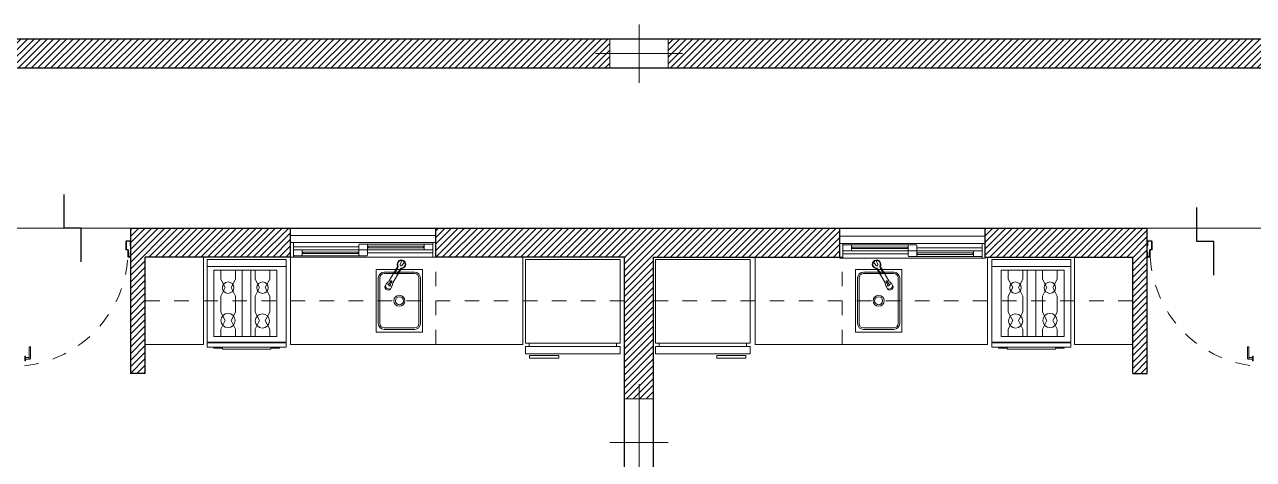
# Model space of a CAD drawing. Header units: millimetres. Extents: x 5985 to 6342, y 1020 to 1088.
# Drawn here: x 6205.26 to 6213.72, y 1074.64 to 1077.63 of the extents above; entities that cross this region are included whole.
import ezdxf

# ---------------------------------------------------------------- set-up
doc = ezdxf.new("R2010")
doc.units = ezdxf.units.MM
for name, pattern in [('CENTER', [50.8, 31.75, -6.35, 6.35, -6.35]), ('HIDDEN2', [4.7625, 3.175, -1.5875]), ('JIS_02_0.7', [1.35, 0.75, -0.6])]:
    doc.linetypes.add(name, pattern=pattern)
for name, color, linetype, lineweight in [('0.25', 251, 'Continuous', 25), ('02_CIVIL_EXIST', 18, 'Continuous', 30), ('07_CIVIL VISTAS MEDIA', 251, 'Continuous', 5), ('08_CIVIL VISTAS FINO', 143, 'Continuous', 9), ('09_CIVIL PROYECCIONES', 230, 'Continuous', 5), ('10_CIVIL EJES', 230, 'CENTER', 15), ('COLUMNAS_EJES', 252, 'Continuous', 9), ('MISC MUEBLES', 143, 'Continuous', 9), ('MUROS', 131, 'Continuous', 9), ('PILAR_HORMIGON', 2, 'Continuous', 20)]:
    doc.layers.add(name, color=color, linetype=linetype, lineweight=lineweight)
doc.layers.add('Paredes', color=250, linetype='Continuous')
pattern_1 = [(45, (-96.493777, -188.426323), (-0.0224506403, 0.0224506403), [])]

# ---------------------------------------------------------------- blocks, each defined once
blk = doc.blocks.new('Ejes de la columna')
at = {"layer": 'COLUMNAS_EJES'}
for p, q in [((0, -0.5), (0, 0.5)), ((-0.5, 0), (0.5, 0))]:
    blk.add_line(p, q, dxfattribs=at)
blk = doc.blocks.new('z')
at = {"layer": '0.25'}
for p, q in [((3164.3946, 594.0386), (3164.3946, 594.1136)), ((3164.3946, 594.1136), (3164.5446, 594.1136)), ((3164.2446, 594.0386), (3164.3946, 594.0386))]:
    blk.add_line(p, q, dxfattribs=at)
blk = doc.blocks.new('1.4')
at = {"layer": '07_CIVIL VISTAS MEDIA', "linetype": 'Continuous'}
for p, q in [((931.5096, -69.8063), (930.5096, -69.8063)), ((930.5896, -69.8813), (930.9796, -69.8813)), ((930.5896, -69.8913), (930.9796, -69.8913)), ((930.9796, -69.8913), (930.5896, -69.8913)), ((930.5946, -69.8913), (930.5946, -69.8813)), ((930.9746, -69.8913), (930.9746, -69.8813)), ((931.0396, -69.9213), (931.4296, -69.9213)), ((931.0396, -69.9313), (931.4296, -69.9313)), ((931.4296, -69.9313), (931.0396, -69.9313)), ((931.0446, -69.9313), (931.0446, -69.9213)), ((931.4246, -69.9313), (931.4246, -69.9213))]:
    blk.add_line(p, q, dxfattribs=at)
at = {"layer": '09_CIVIL PROYECCIONES', "linetype": 'Continuous'}
for p, q in [((930.5296, -69.8563), (930.5096, -69.8563)), ((930.5096, -69.8563), (930.5096, -69.9563)), ((930.5096, -69.9063), (930.5096, -69.8563)), ((931.4896, -69.8563), (930.5296, -69.8563)), ((930.5296, -69.9563), (930.5296, -69.8563)), ((930.5846, -69.8663), (930.5346, -69.8663)), ((930.9846, -69.8663), (930.5846, -69.8663)), ((930.5896, -69.8713), (930.5896, -69.9013)), ((930.5896, -69.8913), (930.5896, -69.8813)), ((930.5896, -69.8863), (930.5896, -69.8913)), ((930.9796, -69.8713), (930.9796, -69.9013)), ((930.9796, -69.8913), (930.9796, -69.8813)), ((930.9796, -69.8913), (930.9796, -69.8863)), ((931.0346, -69.8663), (930.9846, -69.8663)), ((931.0396, -69.8713), (931.0396, -69.9013)), ((931.0396, -69.8863), (931.4896, -69.8863)), ((931.4896, -69.8563), (931.5096, -69.8563)), ((931.4896, -69.8563), (931.4896, -69.9563)), ((931.5096, -69.8563), (931.5096, -69.9563)), ((931.5096, -69.8563), (931.5096, -69.9563)), ((930.5096, -69.9063), (930.5096, -69.9563)), ((930.5096, -69.9563), (931.5096, -69.9563)), ((930.5096, -69.9563), (931.5096, -69.9563)), ((930.5296, -69.9563), (930.5096, -69.9563)), ((930.9796, -69.9263), (930.5296, -69.9263)), ((930.5296, -69.9563), (931.4896, -69.9563)), ((930.5346, -69.9063), (930.5846, -69.9063)), ((930.5846, -69.9063), (930.9846, -69.9063)), ((930.9796, -69.9113), (930.9796, -69.9413)), ((930.9846, -69.9063), (931.0346, -69.9063)), ((930.9846, -69.9063), (931.0346, -69.9063)), ((931.0346, -69.9463), (930.9846, -69.9463)), ((931.0346, -69.9063), (931.4346, -69.9063)), ((931.4346, -69.9463), (931.0346, -69.9463)), ((931.0396, -69.9113), (931.0396, -69.9413)), ((931.0396, -69.9313), (931.0396, -69.9213)), ((931.0396, -69.9263), (931.0396, -69.9313)), ((931.4296, -69.9113), (931.4296, -69.9413)), ((931.4296, -69.9313), (931.4296, -69.9213)), ((931.4296, -69.9313), (931.4296, -69.9263)), ((931.4346, -69.9063), (931.4846, -69.9063)), ((931.4846, -69.9463), (931.4346, -69.9463)), ((931.4896, -69.9563), (931.5096, -69.9563))]:
    blk.add_line(p, q, dxfattribs=at)
for centre, start, end in [((930.5346, -69.8713), 90, 180), ((930.5846, -69.8713), 0, 90), ((930.9846, -69.8713), 90, 180), ((931.0346, -69.8713), 0, 90), ((930.5346, -69.9013), 180, 270), ((930.5846, -69.9013), 270, 0), ((930.9846, -69.9013), 180, 270), ((930.9846, -69.9113), 90, 180), ((930.9846, -69.9413), 180, 270), ((931.0346, -69.9013), 270, 0), ((931.0346, -69.9113), 0, 90), ((931.0346, -69.9413), 270, 0), ((931.4346, -69.9113), 90, 180), ((931.4346, -69.9413), 180, 270), ((931.4846, -69.9113), 0, 90), ((931.4846, -69.9413), 270, 0)]:
    blk.add_arc(centre, 0.005, start, end, dxfattribs=at)

msp = doc.modelspace()

# ---------------------------------------------------------------- hatches: boundary and pattern name
at = {"layer": '07_CIVIL VISTAS MEDIA'}
h = msp.add_hatch(dxfattribs=at)
h.set_pattern_fill('ANSI31', color=18, scale=0.01)
h.set_pattern_definition(pattern_1)
h.paths.add_polyline_path([(6218.3917, 1077.3347), (6218.1917, 1077.3347), (6218.1917, 1075.288), (6218.2093, 1075.288), (6218.2093, 1075.2021), (6218.1917, 1075.2021), (6218.1917, 1075.0599), (6218.3917, 1075.0599)])
h.paths.add_polyline_path([(6217.9917, 1077.5347), (6216.0917, 1077.5349), (6216.0917, 1077.3349), (6217.9917, 1077.3347)])
h.paths.add_polyline_path([(6215.6917, 1077.5347), (6209.6917, 1077.5348), (6209.6917, 1077.3348), (6215.6917, 1077.3347)])
h.paths.add_polyline_path([(6209.2917, 1077.5348), (6203.2917, 1077.5348), (6203.2917, 1077.3348), (6209.2917, 1077.3348)])
h.paths.add_polyline_path([(6202.8917, 1077.5348), (6196.8917, 1077.5349), (6196.8917, 1077.3349), (6202.8917, 1077.3348)])
h.paths.add_polyline_path([(6196.4917, 1077.5348), (6194.5917, 1077.5348), (6194.5917, 1077.3348), (6196.4917, 1077.3348)])
h.paths.add_polyline_path([(6194.3917, 1077.3348), (6194.1917, 1077.3348), (6194.1917, 1075.0599), (6194.3917, 1075.0599), (6194.3917, 1075.2023), (6194.374, 1075.2023), (6194.374, 1075.2882), (6194.3917, 1075.2882)])
h.paths.add_polyline_path([(6194.3917, 1074.4599), (6194.1917, 1074.4599), (6194.1917, 1072.185), (6194.3917, 1072.185)])
h = msp.add_hatch(dxfattribs=at)
h.set_pattern_fill('ANSI31', color=18, scale=0.01)
h.set_pattern_definition(pattern_1)
h.paths.add_polyline_path([(6194.4917, 1071.2847), (6194.3917, 1071.2847), (6194.3917, 1071.0847), (6194.4917, 1071.0847)])
h.paths.add_polyline_path([(6210.8755, 1076.0347), (6210.8755, 1076.2347), (6208.0921, 1076.2347), (6208.0921, 1076.0347), (6209.3917, 1076.0347), (6209.3917, 1075.0599), (6209.5917, 1075.0599), (6209.5917, 1076.0347)])
h.paths.add_polyline_path([(6212.8917, 1076.0347), (6212.8917, 1075.2347), (6212.9917, 1075.2347), (6212.9917, 1076.2347), (6211.8755, 1076.2347), (6211.8755, 1076.0347)])
h = msp.add_hatch(dxfattribs=at)
h.set_pattern_fill('ANSI31', color=18, scale=0.01)
h.set_pattern_definition([(45, (5258.260476, 1146.36072), (-0.0224506403, 0.0224506403), [])])
h.paths.add_polyline_path([(6207.0921, 1076.2347), (6205.9917, 1076.2347), (6205.9917, 1075.2347), (6206.0917, 1075.2347), (6206.0917, 1076.0347), (6207.0921, 1076.0347)])
h.paths.add_polyline_path([(6209.5917, 1074.4599), (6209.3917, 1074.4599), (6209.3917, 1072.185), (6209.5917, 1072.185)])
h.paths.add_polyline_path([(6213.4102, 1070.7347), (6212.9917, 1070.7347), (6212.9917, 1072.9774), (6212.9808, 1072.9774, -0.414214), (6212.976, 1072.9822), (6212.976, 1073.0538), (6212.9855, 1073.0538), (6212.9855, 1072.987), (6212.9917, 1072.987), (6212.9917, 1073.8347), (6212.8917, 1073.8347), (6212.8917, 1070.7347), (6211.8432, 1070.7347), (6211.8432, 1070.4347), (6213.4102, 1070.4347)])
h.paths.add_polyline_path([(6212.0032, 1070.5947), (6212.0032, 1070.6347), (6213.2502, 1070.6347), (6213.2502, 1070.5947)], flags=16)
h.paths.add_polyline_path([(6210.2432, 1070.7347), (6209.5917, 1070.7347), (6209.5917, 1071.085), (6209.3917, 1071.085), (6209.3917, 1070.7347), (6208.6762, 1070.7347), (6208.6762, 1070.4347), (6210.2432, 1070.4347)])
h.paths.add_polyline_path([(6210.0832, 1070.6347), (6210.0832, 1070.5947), (6208.8162, 1070.5947), (6208.8162, 1070.6347)], flags=16)
h.paths.add_polyline_path([(6205.1917, 1076.2347), (6204.9917, 1076.2347), (6204.9917, 1076.0347), (6205.0917, 1076.0347), (6205.0917, 1075.2347), (6205.1917, 1075.2347)])
h.paths.add_polyline_path([(6205.174, 1075.4187), (6205.1848, 1075.4187), (6205.1848, 1075.3381, -1), (6205.174, 1075.3381)], flags=16)
h.paths.add_polyline_path([(6203.9917, 1076.2347), (6201.6921, 1076.2347), (6201.6921, 1076.0347), (6202.9917, 1076.0347), (6202.9917, 1075.0599), (6203.1917, 1075.0599), (6203.1917, 1076.0347), (6203.9917, 1076.0347)])
h.paths.add_polyline_path([(6200.6921, 1076.2347), (6199.5917, 1076.2347), (6199.5917, 1075.2347), (6199.6917, 1075.2347), (6199.6917, 1076.0347), (6200.6921, 1076.0347)])
h.paths.add_polyline_path([(6198.7917, 1076.2347), (6198.5917, 1076.2347), (6198.5917, 1076.0347), (6198.6917, 1076.0347), (6198.6917, 1075.2347), (6198.7917, 1075.2347), (6198.7917, 1075.3328), (6198.7794, 1075.3328, -0.414214), (6198.774, 1075.3381), (6198.774, 1075.4187), (6198.7848, 1075.4187), (6198.7848, 1075.3435), (6198.7917, 1075.3435)])
h.paths.add_polyline_path([(6200.7422, 1070.7347), (6199.6917, 1070.7347), (6199.6917, 1073.8347), (6199.5917, 1073.8347), (6199.5917, 1072.987), (6199.5978, 1072.987), (6199.5978, 1073.0538), (6199.6074, 1073.0538), (6199.6074, 1072.9822, -0.414214), (6199.6026, 1072.9774), (6199.5917, 1072.9774), (6199.5917, 1070.7347), (6199.1752, 1070.7347), (6199.1752, 1070.4347), (6200.7422, 1070.4347)])
h.paths.add_polyline_path([(6200.5822, 1070.6347), (6200.5822, 1070.5947), (6199.3352, 1070.5947), (6199.3352, 1070.6347)], flags=16)

# ---------------------------------------------------------------- linework, layer by layer
for p, q in [((6208.0921, 1076.2347), (6207.0921, 1076.2347)), ((6211.8755, 1076.2347), (6210.8755, 1076.2347)), ((6206.4917, 1075.4347), (6206.4917, 1076.0347)), ((6207.0917, 1075.4347), (6207.0917, 1076.0347)), ((6208.6917, 1075.4347), (6208.6917, 1076.0347)), ((6210.2917, 1075.4347), (6210.2917, 1076.0347)), ((6211.8917, 1075.4347), (6211.8917, 1076.0347)), ((6212.4917, 1075.4347), (6212.4917, 1076.0347)), ((6206.4917, 1075.4347), (6206.0917, 1075.4347)), ((6208.6917, 1075.4347), (6207.0917, 1075.4347)), ((6210.2917, 1075.4347), (6211.8917, 1075.4347)), ((6212.4917, 1075.4347), (6212.8917, 1075.4347))]:
    msp.add_line(p, q, dxfattribs=at)
at = {"layer": '08_CIVIL VISTAS FINO'}
for p, q in [((6205.9917, 1076.2347), (6205.1917, 1076.2347)), ((6212.9917, 1076.2347), (6213.7917, 1076.2347))]:
    msp.add_line(p, q, dxfattribs=at)
at = {"layer": '09_CIVIL PROYECCIONES', "linetype": 'JIS_02_0.7', "ltscale": 0.1}
for p, q in [((6208.0917, 1075.4347), (6208.0917, 1076.0347)), ((6209.3917, 1075.7347), (6206.0917, 1075.7347))]:
    msp.add_line(p, q, dxfattribs=at)
for centre, start, end in [((6205.1707, 1076.0835), 276.42669, 356.83102), ((6213.8127, 1076.0835), 183.16898, 263.57331)]:
    msp.add_arc(centre, 0.8022, start, end, dxfattribs=at)
at = {"layer": '10_CIVIL EJES', "ltscale": 0.015}
for p, q in [((6206.9062, 1077.5347), (6189.8068, 1077.5347)), ((6222.7592, 1077.5347), (6206.9062, 1077.5347))]:
    msp.add_line(p, q, dxfattribs=at)
at = {"layer": 'MISC MUEBLES'}
for p, q in [((6205.9585, 1076.0872), (6205.9585, 1076.1434)), ((6205.962, 1076.088), (6205.962, 1076.1429)), ((6205.9694, 1076.088), (6205.962, 1076.088)), ((6205.9872, 1076.1472), (6205.9629, 1076.1472)), ((6205.9872, 1076.1439), (6205.9631, 1076.1439)), ((6205.9883, 1076.1427), (6205.9883, 1076.1123)), ((6205.9917, 1076.1123), (6205.9883, 1076.1123)), ((6205.9917, 1076.1427), (6205.9917, 1076.1123)), ((6212.9917, 1076.1427), (6212.9917, 1076.1123)), ((6212.9917, 1076.1123), (6212.995, 1076.1123)), ((6212.995, 1076.1427), (6212.995, 1076.1123)), ((6212.9962, 1076.1472), (6213.0205, 1076.1472)), ((6212.9962, 1076.1439), (6213.0203, 1076.1439)), ((6213.014, 1076.088), (6213.0214, 1076.088)), ((6213.0214, 1076.088), (6213.0214, 1076.1429)), ((6213.0249, 1076.0872), (6213.0249, 1076.1434)), ((6205.9694, 1076.0846), (6205.9607, 1076.0846)), ((6205.9716, 1076.0392), (6205.9716, 1076.0824)), ((6205.975, 1076.0392), (6205.975, 1076.0824)), ((6205.9872, 1076.0381), (6205.9761, 1076.0381)), ((6205.9872, 1076.0347), (6205.9761, 1076.0347)), ((6205.9917, 1076.0683), (6205.9883, 1076.0683)), ((6205.9883, 1076.0683), (6205.9883, 1076.0392)), ((6205.9917, 1076.0683), (6205.9917, 1076.0392)), ((6206.5182, 1075.45), (6206.5182, 1076.0196)), ((6206.5182, 1076.0196), (6207.0617, 1076.0196)), ((6207.0617, 1076.0196), (6207.0617, 1075.45)), ((6207.8586, 1076.011), (6207.8467, 1075.9851)), ((6207.8586, 1076.011), (6207.8588, 1076.0114)), ((6208.7109, 1076.019), (6209.3609, 1076.019)), ((6208.7109, 1075.444), (6208.7109, 1076.019)), ((6209.3609, 1075.444), (6209.3609, 1076.019)), ((6210.2563, 1076.019), (6209.6063, 1076.019)), ((6209.6063, 1075.444), (6209.6063, 1076.019)), ((6210.2563, 1075.444), (6210.2563, 1076.019)), ((6211.1248, 1076.011), (6211.1246, 1076.0114)), ((6211.1248, 1076.011), (6211.1367, 1075.9851)), ((6211.9217, 1076.0196), (6211.9217, 1075.45)), ((6212.4651, 1076.0196), (6211.9217, 1076.0196)), ((6212.4651, 1075.45), (6212.4651, 1076.0196)), ((6212.9917, 1076.0683), (6212.9917, 1076.0392)), ((6212.9917, 1076.0683), (6212.995, 1076.0683)), ((6212.995, 1076.0683), (6212.995, 1076.0392)), ((6212.9962, 1076.0381), (6213.0073, 1076.0381)), ((6212.9962, 1076.0347), (6213.0073, 1076.0347)), ((6213.0084, 1076.0392), (6213.0084, 1076.0824)), ((6213.0118, 1076.0392), (6213.0118, 1076.0824)), ((6213.014, 1076.0846), (6213.0227, 1076.0846)), ((6207.0617, 1075.9708), (6206.5182, 1075.9708)), ((6206.5636, 1075.9441), (6206.5636, 1075.4897)), ((6206.9965, 1075.9441), (6206.5636, 1075.9441)), ((6206.6112, 1075.9441), (6206.6112, 1075.8832)), ((6206.7125, 1075.9441), (6206.7125, 1075.8832)), ((6206.7596, 1075.4897), (6206.7596, 1075.9441)), ((6206.8195, 1075.4897), (6206.8195, 1075.9441)), ((6206.8476, 1075.9441), (6206.8476, 1075.8832)), ((6206.9488, 1075.9441), (6206.9488, 1075.8832)), ((6206.9965, 1075.4897), (6206.9965, 1075.9441)), ((6208.0015, 1075.9494), (6207.6815, 1075.9494)), ((6207.6815, 1075.9494), (6207.6815, 1075.5194)), ((6207.9465, 1075.9314), (6207.7365, 1075.9314)), ((6207.9465, 1075.9214), (6207.7365, 1075.9214)), ((6207.8041, 1075.9266), (6207.772, 1075.8718)), ((6207.8052, 1075.9278), (6207.8052, 1075.9274)), ((6207.8283, 1075.9681), (6207.8059, 1075.9297)), ((6207.8302, 1075.9621), (6207.8141, 1075.9293)), ((6207.847, 1075.9522), (6207.8264, 1075.9221)), ((6207.8532, 1075.9535), (6207.8307, 1075.9151)), ((6207.8758, 1076.001), (6207.859, 1075.9779)), ((6207.8758, 1076.001), (6207.876, 1076.0013)), ((6208.0015, 1075.5194), (6208.0015, 1075.9494)), ((6210.9819, 1075.9494), (6211.3019, 1075.9494)), ((6210.9819, 1075.5194), (6210.9819, 1075.9494)), ((6211.0369, 1075.9314), (6211.2469, 1075.9314)), ((6211.0369, 1075.9214), (6211.2469, 1075.9214)), ((6211.1076, 1076.001), (6211.1074, 1076.0013)), ((6211.1076, 1076.001), (6211.1243, 1075.9779)), ((6211.1302, 1075.9535), (6211.1527, 1075.9151)), ((6211.1363, 1075.9522), (6211.157, 1075.9221)), ((6211.1532, 1075.9621), (6211.1693, 1075.9293)), ((6211.1551, 1075.9681), (6211.1775, 1075.9297)), ((6211.1782, 1075.9278), (6211.1782, 1075.9274)), ((6211.1793, 1075.9266), (6211.2114, 1075.8718)), ((6211.3019, 1075.9494), (6211.3019, 1075.5194)), ((6211.9217, 1075.9708), (6212.4651, 1075.9708)), ((6211.9869, 1075.4897), (6211.9869, 1075.9441)), ((6211.9869, 1075.9441), (6212.4198, 1075.9441)), ((6212.0346, 1075.9441), (6212.0346, 1075.8832)), ((6212.1358, 1075.9441), (6212.1358, 1075.8832)), ((6212.1639, 1075.4897), (6212.1639, 1075.9441)), ((6212.2238, 1075.4897), (6212.2238, 1075.9441)), ((6212.2709, 1075.9441), (6212.2709, 1075.8832)), ((6212.3722, 1075.9441), (6212.3722, 1075.8832)), ((6212.4198, 1075.9441), (6212.4198, 1075.4897)), ((6206.6112, 1075.8832), (6206.6416, 1075.8252)), ((6206.7125, 1075.8832), (6206.6821, 1075.8252)), ((6206.8476, 1075.8832), (6206.878, 1075.8252)), ((6206.9488, 1075.8832), (6206.9184, 1075.8252)), ((6207.6965, 1075.8914), (6207.6965, 1075.5774)), ((6207.7065, 1075.8914), (6207.7065, 1075.5774)), ((6207.7423, 1075.8337), (6207.7562, 1075.8576)), ((6207.7783, 1075.8127), (6207.7922, 1075.8365)), ((6207.8289, 1075.9121), (6207.7969, 1075.8573)), ((6207.8294, 1075.9137), (6207.8291, 1075.9134)), ((6207.9765, 1075.5774), (6207.9765, 1075.8914)), ((6207.9865, 1075.5774), (6207.9865, 1075.8914)), ((6210.9969, 1075.5774), (6210.9969, 1075.8914)), ((6211.0069, 1075.5774), (6211.0069, 1075.8914)), ((6211.154, 1075.9137), (6211.1543, 1075.9134)), ((6211.1544, 1075.9121), (6211.1865, 1075.8573)), ((6211.2051, 1075.8127), (6211.1911, 1075.8365)), ((6211.2411, 1075.8337), (6211.2272, 1075.8576)), ((6211.2769, 1075.8914), (6211.2769, 1075.5774)), ((6211.2869, 1075.8914), (6211.2869, 1075.5774)), ((6212.0346, 1075.8832), (6212.065, 1075.8252)), ((6212.1358, 1075.8832), (6212.1054, 1075.8252)), ((6212.2709, 1075.8832), (6212.3013, 1075.8252)), ((6212.3722, 1075.8832), (6212.3417, 1075.8252)), ((6206.6112, 1075.7672), (6206.6416, 1075.8252)), ((6206.6112, 1075.7672), (6206.6112, 1075.6561)), ((6206.7125, 1075.7672), (6206.6821, 1075.8252)), ((6206.7125, 1075.7672), (6206.7125, 1075.6561)), ((6206.8476, 1075.7672), (6206.878, 1075.8252)), ((6206.8476, 1075.7672), (6206.8476, 1075.6561)), ((6206.9488, 1075.7672), (6206.9184, 1075.8252)), ((6206.9488, 1075.7672), (6206.9488, 1075.6561)), ((6212.0346, 1075.7672), (6212.065, 1075.8252)), ((6212.0346, 1075.7672), (6212.0346, 1075.6561)), ((6212.1358, 1075.7672), (6212.1054, 1075.8252)), ((6212.1358, 1075.7672), (6212.1358, 1075.6561)), ((6212.2709, 1075.7672), (6212.3013, 1075.8252)), ((6212.2709, 1075.7672), (6212.2709, 1075.6561)), ((6212.3722, 1075.7672), (6212.3417, 1075.8252)), ((6212.3722, 1075.7672), (6212.3722, 1075.6561)), ((6206.6112, 1075.6561), (6206.6416, 1075.5981)), ((6206.6112, 1075.54), (6206.6416, 1075.5981)), ((6206.7125, 1075.6561), (6206.6821, 1075.5981)), ((6206.7125, 1075.54), (6206.6821, 1075.5981)), ((6206.8476, 1075.6561), (6206.878, 1075.5981)), ((6206.8476, 1075.54), (6206.878, 1075.5981)), ((6206.9488, 1075.6561), (6206.9184, 1075.5981)), ((6206.9488, 1075.54), (6206.9184, 1075.5981)), ((6212.0346, 1075.6561), (6212.065, 1075.5981)), ((6212.0346, 1075.54), (6212.065, 1075.5981)), ((6212.1358, 1075.6561), (6212.1054, 1075.5981)), ((6212.1358, 1075.54), (6212.1054, 1075.5981)), ((6212.2709, 1075.6561), (6212.3013, 1075.5981)), ((6212.2709, 1075.54), (6212.3013, 1075.5981)), ((6212.3722, 1075.6561), (6212.3417, 1075.5981)), ((6212.3722, 1075.54), (6212.3417, 1075.5981)), ((6206.6112, 1075.54), (6206.6112, 1075.4897)), ((6206.7125, 1075.54), (6206.7125, 1075.4897)), ((6206.8476, 1075.54), (6206.8476, 1075.4897)), ((6206.9488, 1075.54), (6206.9488, 1075.4897)), ((6208.0015, 1075.5194), (6207.6815, 1075.5194)), ((6207.9465, 1075.5474), (6207.7365, 1075.5474)), ((6207.9465, 1075.5374), (6207.7365, 1075.5374)), ((6210.9819, 1075.5194), (6211.3019, 1075.5194)), ((6211.0369, 1075.5474), (6211.2469, 1075.5474)), ((6211.0369, 1075.5374), (6211.2469, 1075.5374)), ((6212.0346, 1075.54), (6212.0346, 1075.4897)), ((6212.1358, 1075.54), (6212.1358, 1075.4897)), ((6212.2709, 1075.54), (6212.2709, 1075.4897)), ((6212.3722, 1075.54), (6212.3722, 1075.4897)), ((6205.2911, 1075.3381), (6205.2911, 1075.4187)), ((6205.2911, 1075.4187), (6205.3019, 1075.4187)), ((6205.3019, 1075.4187), (6205.3019, 1075.3381)), ((6207.0617, 1075.45), (6206.5182, 1075.45)), ((6206.5182, 1075.4449), (6206.5182, 1075.4165)), ((6207.0617, 1075.4449), (6206.5182, 1075.4449)), ((6206.5182, 1075.4165), (6207.0617, 1075.4165)), ((6206.5635, 1075.4165), (6206.5635, 1075.4088)), ((6206.6231, 1075.4165), (6206.5635, 1075.4165)), ((6206.5636, 1075.4897), (6206.9965, 1075.4897)), ((6206.623, 1075.4019), (6206.623, 1075.4165)), ((6206.623, 1075.4165), (6206.9561, 1075.4165)), ((6206.6231, 1075.4088), (6206.6231, 1075.4165)), ((6206.956, 1075.4088), (6206.956, 1075.4165)), ((6206.956, 1075.4165), (6207.0156, 1075.4165)), ((6206.9561, 1075.4165), (6206.9561, 1075.4019)), ((6206.9561, 1075.4019), (6206.9561, 1075.4165)), ((6207.0156, 1075.4165), (6207.0156, 1075.4088)), ((6207.0617, 1075.4165), (6207.0617, 1075.4449)), ((6208.7109, 1075.444), (6209.3609, 1075.444)), ((6208.7109, 1075.419), (6209.3609, 1075.419)), ((6208.7109, 1075.369), (6208.7109, 1075.419)), ((6208.7359, 1075.419), (6208.7359, 1075.444)), ((6209.3359, 1075.419), (6209.3359, 1075.444)), ((6209.3609, 1075.369), (6209.3609, 1075.419)), ((6210.2563, 1075.444), (6209.6063, 1075.444)), ((6210.2563, 1075.419), (6209.6063, 1075.419)), ((6209.6063, 1075.369), (6209.6063, 1075.419)), ((6209.6313, 1075.419), (6209.6313, 1075.444)), ((6210.2313, 1075.419), (6210.2313, 1075.444)), ((6210.2563, 1075.369), (6210.2563, 1075.419)), ((6211.9217, 1075.45), (6212.4651, 1075.45)), ((6211.9217, 1075.4165), (6211.9217, 1075.4449)), ((6211.9217, 1075.4449), (6212.4651, 1075.4449)), ((6212.4651, 1075.4165), (6211.9217, 1075.4165)), ((6211.9678, 1075.4165), (6211.9678, 1075.4088)), ((6212.0274, 1075.4165), (6211.9678, 1075.4165)), ((6212.4198, 1075.4897), (6211.9869, 1075.4897)), ((6212.0273, 1075.4165), (6212.0273, 1075.4019)), ((6212.3604, 1075.4165), (6212.0273, 1075.4165)), ((6212.0273, 1075.4019), (6212.0273, 1075.4165)), ((6212.0274, 1075.4088), (6212.0274, 1075.4165)), ((6212.3603, 1075.4088), (6212.3603, 1075.4165)), ((6212.3603, 1075.4165), (6212.4199, 1075.4165)), ((6212.3604, 1075.4019), (6212.3604, 1075.4165)), ((6212.4199, 1075.4165), (6212.4199, 1075.4088)), ((6212.4651, 1075.4449), (6212.4651, 1075.4165)), ((6213.6922, 1075.4187), (6213.6815, 1075.4187)), ((6213.6815, 1075.4187), (6213.6815, 1075.3381)), ((6213.6922, 1075.3381), (6213.6922, 1075.4187)), ((6205.2622, 1075.322), (6205.2622, 1075.3542)), ((6205.2622, 1075.3542), (6205.2676, 1075.3542)), ((6205.2676, 1075.3542), (6205.2676, 1075.322)), ((6205.2911, 1075.3435), (6205.2676, 1075.3435)), ((6205.2965, 1075.3328), (6205.2676, 1075.3328)), ((6206.5635, 1075.4088), (6206.6231, 1075.4088)), ((6206.9561, 1075.4019), (6206.623, 1075.4019)), ((6207.0156, 1075.4088), (6206.956, 1075.4088)), ((6208.7109, 1075.369), (6209.3609, 1075.369)), ((6210.2563, 1075.369), (6209.6063, 1075.369)), ((6211.9678, 1075.4088), (6212.0274, 1075.4088)), ((6212.0273, 1075.4019), (6212.3604, 1075.4019)), ((6212.4199, 1075.4088), (6212.3603, 1075.4088)), ((6213.6869, 1075.3328), (6213.7158, 1075.3328)), ((6213.6922, 1075.3435), (6213.7158, 1075.3435)), ((6213.7212, 1075.3542), (6213.7158, 1075.3542)), ((6213.7158, 1075.3542), (6213.7158, 1075.322)), ((6213.7212, 1075.322), (6213.7212, 1075.3542)), ((6205.2676, 1075.322), (6205.2622, 1075.322)), ((6213.7158, 1075.322), (6213.7212, 1075.322))]:
    msp.add_line(p, q, dxfattribs=at)
for points in [[(6208.9388, 1075.3404), (6208.7387, 1075.3404), (6208.7387, 1075.358), (6208.9388, 1075.358)], [(6210.0284, 1075.3404), (6210.2285, 1075.3404), (6210.2285, 1075.358), (6210.0284, 1075.358)]]:
    msp.add_lwpolyline(points, close=True, dxfattribs=at)
for centre, radius in [((6206.6619, 1075.8245), 0.0395), ((6206.8994, 1075.8245), 0.0395), ((6212.084, 1075.8245), 0.0395), ((6212.3215, 1075.8245), 0.0395), ((6207.8415, 1075.7344), 0.038), ((6207.8415, 1075.7344), 0.0275), ((6211.1419, 1075.7344), 0.038), ((6211.1419, 1075.7344), 0.0275), ((6206.6619, 1075.599), 0.0491), ((6206.8982, 1075.5958), 0.0491), ((6212.0852, 1075.5958), 0.0491), ((6212.3215, 1075.599), 0.0491)]:
    msp.add_circle(centre, radius, dxfattribs=at)
for centre, radius, start, end in [((6205.9607, 1076.0869), 0.00224, 171.39801, 270), ((6205.9629, 1076.1427), 0.00448, 90, 171.39801), ((6205.9631, 1076.1427), 0.00112, 90, 171.39801), ((6205.9694, 1076.0824), 0.0056, 0, 90), ((6205.9872, 1076.1427), 0.00448, 0, 90), ((6205.9872, 1076.1427), 0.00112, 0, 90), ((6212.9962, 1076.1427), 0.00448, 90, 180), ((6212.9962, 1076.1427), 0.00112, 90, 180), ((6213.014, 1076.0824), 0.0056, 90, 180), ((6213.0203, 1076.1427), 0.00112, 8.60199, 90), ((6213.0205, 1076.1427), 0.00448, 8.60199, 90), ((6213.0227, 1076.0869), 0.00224, 270, 8.60199), ((6205.9694, 1076.0824), 0.00224, 0, 90), ((6205.9761, 1076.0392), 0.00448, 180, 270), ((6205.9761, 1076.0392), 0.00112, 180, 270), ((6205.9872, 1076.0392), 0.00448, 270, 0), ((6205.9872, 1076.0392), 0.00112, 270, 0), ((6207.8554, 1075.9859), 0.0297, 261.4613, 217.8991), ((6207.8554, 1075.9859), 0.0253, 82.78978, 197.79986), ((6207.8594, 1076.0111), 0.00072, 80.99556, 155.23785), ((6207.8554, 1075.9859), 0.0262, 38.36483, 80.99556), ((6207.8754, 1076.0017), 0.00072, 324.12255, 38.36483), ((6211.1279, 1075.9859), 0.0297, 322.1009, 278.5387), ((6211.108, 1076.0017), 0.00072, 141.63517, 215.87745), ((6211.1279, 1075.9859), 0.0262, 99.00444, 141.63517), ((6211.124, 1076.0111), 0.00072, 24.76215, 99.00444), ((6211.1279, 1075.9859), 0.0253, 342.20014, 97.21022), ((6212.9962, 1076.0392), 0.00448, 180, 270), ((6212.9962, 1076.0392), 0.00112, 180, 270), ((6213.0073, 1076.0392), 0.00448, 270, 0), ((6213.0073, 1076.0392), 0.00112, 270, 0), ((6213.014, 1076.0824), 0.00224, 90, 180), ((6207.7365, 1075.8914), 0.04, 90, 180), ((6207.7365, 1075.8914), 0.03, 90, 180), ((6207.8053, 1075.9259), 0.00144, 113.1517, 149.6802), ((6207.8111, 1075.9101), 0.0183, 81.74265, 110.07831), ((6207.8123, 1075.9265), 0.0072, 153.81938, 169.91806), ((6207.8113, 1075.9104), 0.02, 80.76633, 105.68655), ((6207.8207, 1075.9266), 0.0072, 157.61861, 321.74179), ((6207.8111, 1075.9101), 0.0183, 9.15313, 37.61774), ((6207.8113, 1075.9104), 0.02, 13.67384, 38.59406), ((6207.8233, 1075.971), 0.00576, 329.6802, 24.99652), ((6207.8108, 1075.9716), 0.0216, 333.81938, 17.79986), ((6207.8532, 1075.9821), 0.0072, 155.23785, 324.12255), ((6207.8648, 1075.94), 0.0216, 101.56053, 145.54101), ((6207.8581, 1075.9506), 0.00576, 94.36387, 149.6802), ((6207.8554, 1075.9859), 0.0253, 281.56053, 36.57061), ((6207.9465, 1075.8914), 0.04, 0, 90), ((6207.9465, 1075.8914), 0.03, 0, 90), ((6211.0369, 1075.8914), 0.04, 90, 180), ((6211.0369, 1075.8914), 0.03, 90, 180), ((6211.1279, 1075.9859), 0.0253, 143.42939, 258.43947), ((6211.1185, 1075.94), 0.0216, 34.45899, 78.43947), ((6211.1302, 1075.9821), 0.0072, 215.87745, 24.76215), ((6211.1252, 1075.9506), 0.00576, 30.3198, 85.63613), ((6211.1726, 1075.9716), 0.0216, 162.20014, 206.18062), ((6211.1721, 1075.9104), 0.02, 141.40594, 166.32616), ((6211.16, 1075.971), 0.00576, 155.00348, 210.3198), ((6211.1723, 1075.9101), 0.0183, 142.38226, 170.84687), ((6211.1627, 1075.9266), 0.0072, 218.25821, 22.38139), ((6211.1721, 1075.9104), 0.02, 74.31345, 99.23367), ((6211.1723, 1075.9101), 0.0183, 69.92169, 98.25735), ((6211.1711, 1075.9265), 0.0072, 10.08194, 26.18062), ((6211.1781, 1075.9259), 0.00144, 30.3198, 66.8483), ((6211.2469, 1075.8914), 0.04, 0, 90), ((6211.2469, 1075.8914), 0.03, 0, 90), ((6207.7636, 1075.8304), 0.0216, 171.20428, 241.6341), ((6207.7677, 1075.8373), 0.0216, 171.20428, 241.6341), ((6207.6642, 1075.9758), 0.1498, 307.89938, 316.02722), ((6207.7807, 1075.8582), 0.0207, 195.48884, 223.96585), ((6207.7717, 1075.8421), 0.00609, 147.05505, 236.72359), ((6207.5025, 1076.0389), 0.3274, 323.78661, 328.81884), ((6207.7712, 1075.8425), 0.00609, 242.63681, 332.30534), ((6207.7807, 1075.8582), 0.0207, 255.39455, 283.87155), ((6208.0746, 1075.7042), 0.3274, 150.54156, 155.57379), ((6207.7864, 1075.8669), 0.00455, 65.64792, 146.93476), ((6207.7855, 1075.8674), 0.00455, 332.42563, 53.71248), ((6207.9403, 1075.8143), 0.1498, 163.33318, 171.46102), ((6207.8277, 1075.9128), 0.00144, 329.6802, 6.2087), ((6207.8248, 1075.9192), 0.0072, 309.44233, 325.54101), ((6211.1586, 1075.9192), 0.0072, 214.45899, 230.55767), ((6211.1557, 1075.9128), 0.00144, 173.7913, 210.3198), ((6211.043, 1075.8143), 0.1498, 8.53898, 16.66682), ((6211.1978, 1075.8674), 0.00455, 126.28752, 207.57437), ((6210.9087, 1075.7042), 0.3274, 24.42621, 29.45844), ((6211.197, 1075.8669), 0.00455, 33.06524, 114.35208), ((6211.2026, 1075.8582), 0.0207, 256.12845, 284.60545), ((6211.4809, 1076.0389), 0.3274, 211.18116, 216.21339), ((6211.2122, 1075.8425), 0.00609, 207.69466, 297.36319), ((6211.3192, 1075.9758), 0.1498, 223.97278, 232.10062), ((6211.2117, 1075.8421), 0.00609, 303.27641, 32.94495), ((6211.2026, 1075.8582), 0.0207, 316.03415, 344.51116), ((6211.2157, 1075.8373), 0.0216, 298.3659, 8.79572), ((6211.2197, 1075.8304), 0.0216, 298.3659, 8.79572), ((6207.7649, 1075.8297), 0.0216, 237.7263, 308.15612), ((6207.769, 1075.8366), 0.0216, 237.7263, 308.15612), ((6211.2144, 1075.8366), 0.0216, 231.84388, 302.2737), ((6211.2185, 1075.8297), 0.0216, 231.84388, 302.2737), ((6207.7365, 1075.5774), 0.04, 180, 270), ((6207.7365, 1075.5774), 0.03, 180, 270), ((6207.9465, 1075.5774), 0.03, 270, 0), ((6207.9465, 1075.5774), 0.04, 270, 0), ((6211.0369, 1075.5774), 0.04, 180, 270), ((6211.0369, 1075.5774), 0.03, 180, 270), ((6211.2469, 1075.5774), 0.03, 270, 0), ((6211.2469, 1075.5774), 0.04, 270, 0), ((6205.2965, 1075.3381), 0.00537, 180, 0), ((6213.6869, 1075.3381), 0.00537, 180, 0)]:
    msp.add_arc(centre, radius, start, end, dxfattribs=at)
at = {"layer": 'MUROS', "color": 252, "linetype": 'HIDDEN2', "ltscale": 0.03}
for p, q in [((6210.8917, 1075.4347), (6210.8917, 1076.0347)), ((6209.5917, 1075.7347), (6212.8917, 1075.7347))]:
    msp.add_line(p, q, dxfattribs=at)
at = {"layer": 'Paredes', "color": 18}
for p, q in [((6218.3917, 1077.5347), (6194.1917, 1077.5348)), ((6218.1917, 1077.3347), (6194.3917, 1077.3348)), ((6205.9917, 1075.2347), (6205.9917, 1076.2347)), ((6205.9917, 1076.2347), (6212.9917, 1076.2347)), ((6207.0921, 1076.0347), (6207.0921, 1076.2347)), ((6208.0921, 1076.0347), (6208.0921, 1076.2347)), ((6210.8755, 1076.0347), (6210.8755, 1076.2347)), ((6211.8755, 1076.0347), (6211.8755, 1076.2347)), ((6212.9917, 1075.2347), (6212.9917, 1076.2347)), ((6207.0921, 1076.0347), (6206.0917, 1076.0347)), ((6206.0917, 1075.2347), (6206.0917, 1076.0347)), ((6209.3917, 1076.0347), (6208.0917, 1076.0347)), ((6209.3917, 1070.7347), (6209.3917, 1076.0347)), ((6209.5917, 1076.0347), (6210.8917, 1076.0347)), ((6209.5917, 1070.7347), (6209.5917, 1076.0347)), ((6211.8755, 1076.0347), (6212.8917, 1076.0347)), ((6212.8917, 1075.2347), (6212.8917, 1076.0347)), ((6206.0917, 1075.2347), (6205.9917, 1075.2347)), ((6212.8917, 1075.2347), (6212.9917, 1075.2347))]:
    msp.add_line(p, q, dxfattribs=at)
at = {"layer": 'PILAR_HORMIGON'}
for points in [[(6209.6917, 1077.5348), (6209.2917, 1077.5348), (6209.2917, 1077.3348), (6209.6917, 1077.3348), (6209.6917, 1077.5348)], [(6209.5917, 1075.0599), (6209.3917, 1075.0599), (6209.3917, 1074.4599), (6209.5917, 1074.4599), (6209.5917, 1075.0599)]]:
    msp.add_lwpolyline(points, close=True, dxfattribs=at)

# ---------------------------------------------------------------- block references
at = {"layer": '0.25', "xscale": 1.546121044934337, "yscale": 1.546121044934337, "zscale": 1.546121044934337, "rotation": 89.99999999999999}
for p in [(7124.1053, -3816.3024), (7131.9053, -3816.3937)]:
    msp.add_blockref('z', p, dxfattribs=at)
at = {"layer": '02_CIVIL_EXIST', "xscale": -1}
msp.add_blockref('1.4', (7138.6017, 1145.991), dxfattribs=at)
at = {"layer": '02_CIVIL_EXIST'}
msp.add_blockref('1.4', (5280.3659, 1145.9849), dxfattribs=at)
at = {"layer": 'COLUMNAS_EJES', "rotation": 180}
for p, xscale, yscale in [((6209.4917, 1077.4349), -0.6, 0.4), ((6209.4917, 1074.7599), -0.4, 0.8)]:
    msp.add_blockref('Ejes de la columna', p, dxfattribs=dict(at, xscale=xscale, yscale=yscale))

doc.saveas('drawing.dxf')
